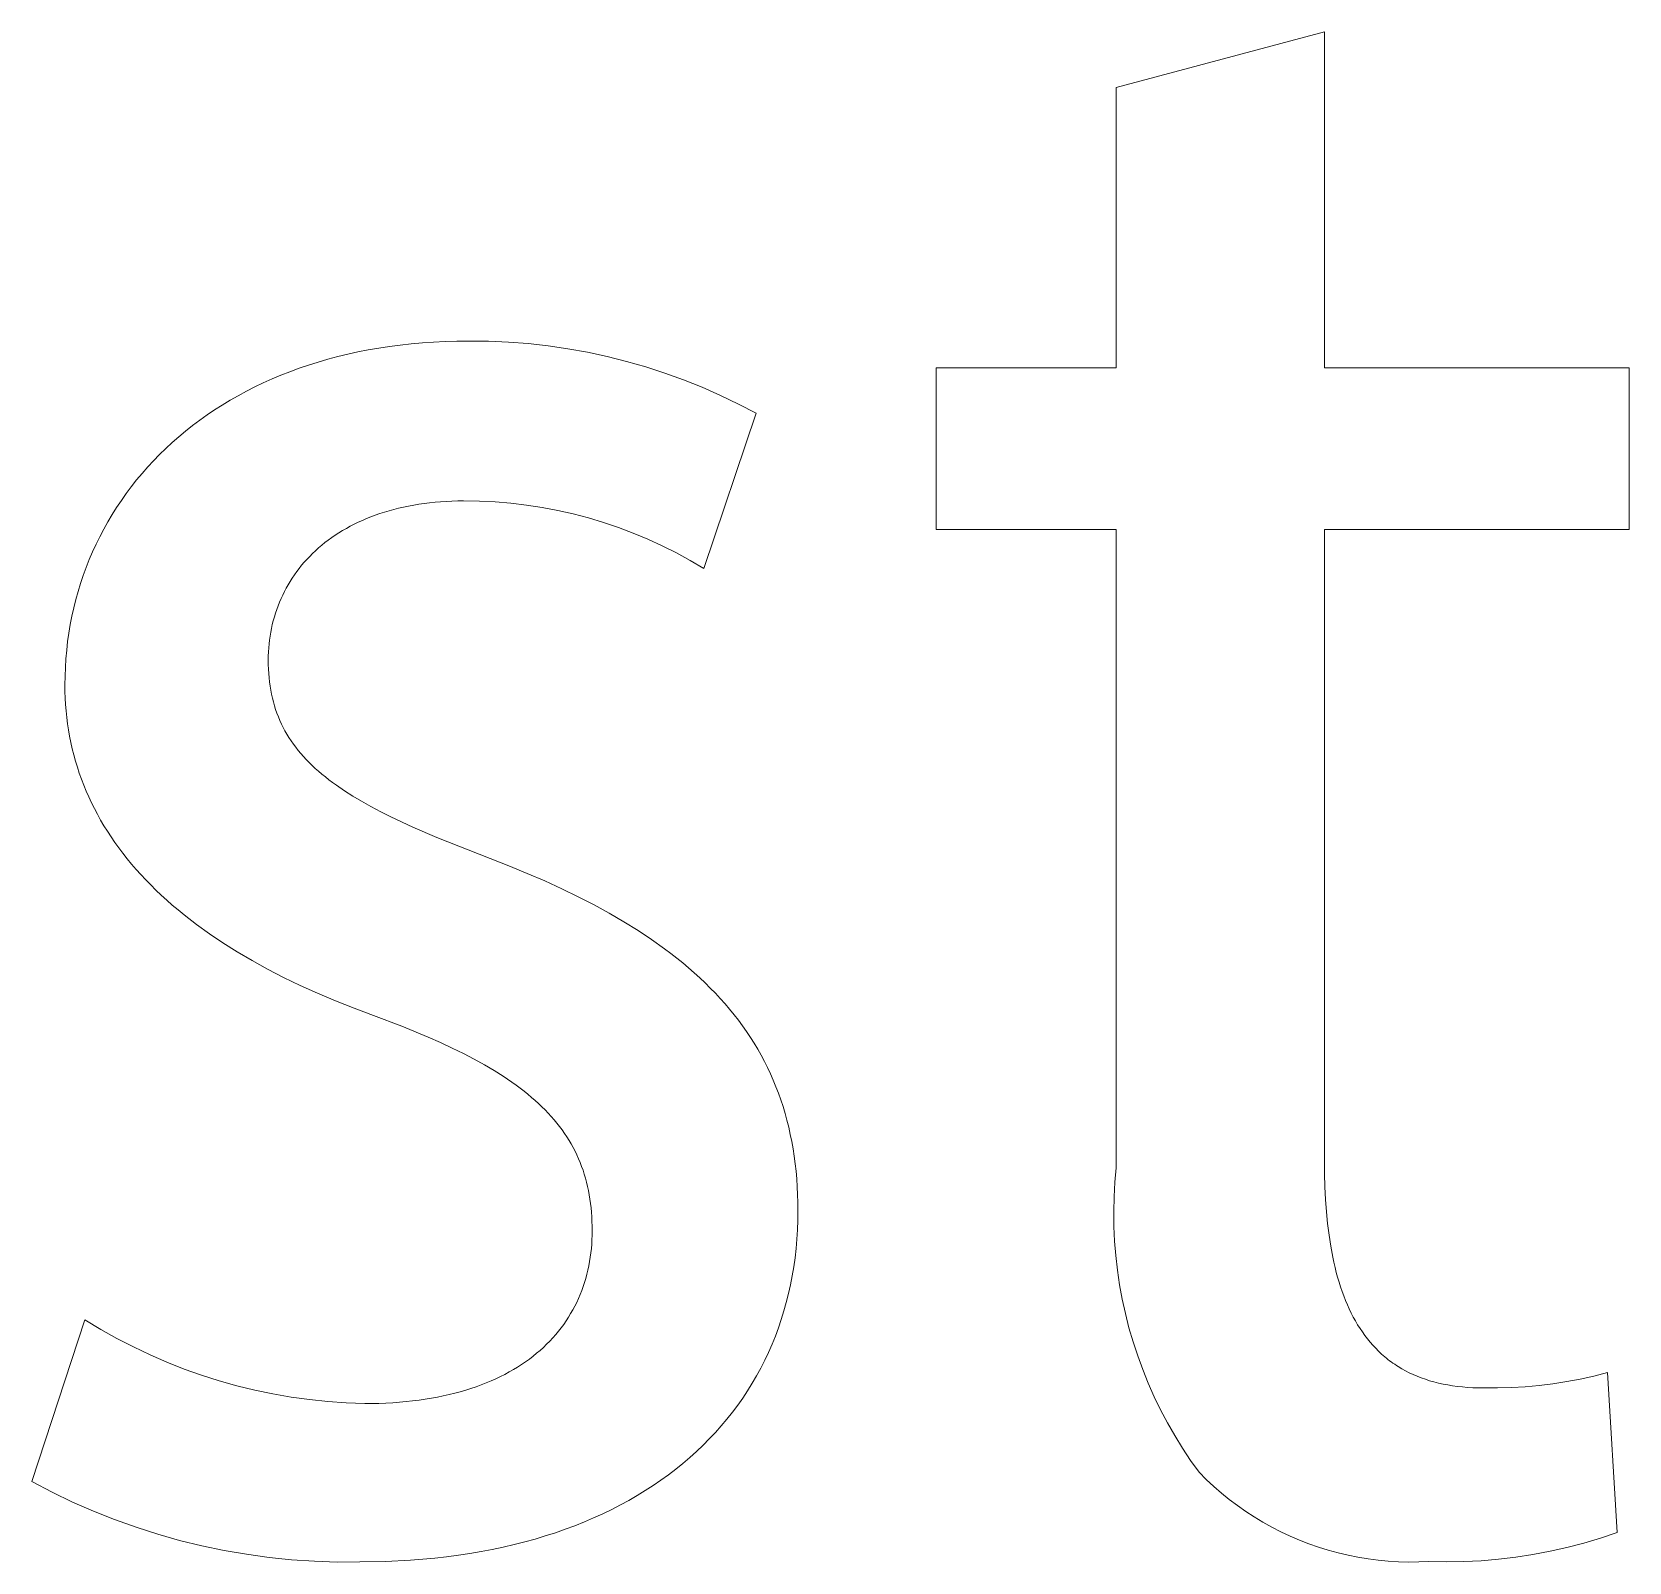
# Model space of a CAD drawing. Header units: millimetres. Extents: x 373 to 3451, y -552 to 1598.
# Drawn here: x 2836.36 to 2856.73, y -500.67 to -481.16 of the extents above; entities that cross this region are included whole.
import ezdxf

# ---------------------------------------------------------------- set-up
doc = ezdxf.new("R2010")
doc.units = ezdxf.units.MM
doc.header["$MEASUREMENT"] = 0
doc.layers.add('Domyślny', color=7, linetype='Continuous', true_color=0x000000)

msp = doc.modelspace()

# ---------------------------------------------------------------- linework, layer by layer
at = {"layer": 'Domyślny', "color": 18, "lineweight": 15, "true_color": 0x000000}
for p, q in [((2850.187, -481.868), (2852.841, -481.161)), ((2852.841, -481.161), (2852.841, -485.445)), ((2850.187, -485.445), (2850.187, -481.868)), ((2840.26, -485.301), (2840.388, -485.27)), ((2840.388, -485.27), (2840.518, -485.241)), ((2840.518, -485.241), (2840.65, -485.215)), ((2840.65, -485.215), (2840.784, -485.192)), ((2840.784, -485.192), (2840.92, -485.171)), ((2840.92, -485.171), (2841.058, -485.153)), ((2841.058, -485.153), (2841.198, -485.137)), ((2841.198, -485.137), (2841.34, -485.125)), ((2841.34, -485.125), (2841.483, -485.115)), ((2841.483, -485.115), (2841.629, -485.108)), ((2841.629, -485.108), (2841.777, -485.103)), ((2841.777, -485.103), (2841.926, -485.102)), ((2841.926, -485.102), (2842.181, -485.104)), ((2842.181, -485.104), (2842.436, -485.115)), ((2842.436, -485.115), (2842.69, -485.135)), ((2842.69, -485.135), (2842.943, -485.164)), ((2842.943, -485.164), (2843.195, -485.2)), ((2843.195, -485.2), (2843.446, -485.246)), ((2843.446, -485.246), (2843.696, -485.299)), ((2839.651, -485.493), (2839.769, -485.45)), ((2839.769, -485.45), (2839.889, -485.409)), ((2839.889, -485.409), (2840.01, -485.371)), ((2840.01, -485.371), (2840.134, -485.335)), ((2840.134, -485.335), (2840.26, -485.301)), ((2843.696, -485.299), (2843.943, -485.362)), ((2843.943, -485.362), (2844.188, -485.432)), ((2844.188, -485.432), (2844.43, -485.511)), ((2847.891, -487.505), (2847.891, -485.445)), ((2847.891, -485.445), (2850.187, -485.445)), ((2852.841, -485.445), (2856.725, -485.445)), ((2856.725, -485.445), (2856.725, -487.505)), ((2839.096, -485.743), (2839.202, -485.688)), ((2839.202, -485.688), (2839.311, -485.636)), ((2839.311, -485.636), (2839.423, -485.586)), ((2839.423, -485.586), (2839.536, -485.539)), ((2839.536, -485.539), (2839.651, -485.493)), ((2844.43, -485.511), (2844.67, -485.598)), ((2844.67, -485.598), (2844.906, -485.692)), ((2838.788, -485.918), (2838.889, -485.857)), ((2838.889, -485.857), (2838.991, -485.799)), ((2838.991, -485.799), (2839.096, -485.743)), ((2844.906, -485.692), (2845.14, -485.795)), ((2845.14, -485.795), (2845.369, -485.906)), ((2838.501, -486.111), (2838.595, -486.045)), ((2838.595, -486.045), (2838.69, -485.98)), ((2838.69, -485.98), (2838.788, -485.918)), ((2845.595, -486.024), (2844.929, -488.002)), ((2845.369, -485.906), (2845.595, -486.024)), ((2838.235, -486.322), (2838.321, -486.25)), ((2838.321, -486.25), (2838.41, -486.18)), ((2838.41, -486.18), (2838.501, -486.111)), ((2837.989, -486.549), (2838.069, -486.471)), ((2838.069, -486.471), (2838.151, -486.396)), ((2838.151, -486.396), (2838.235, -486.322)), ((2837.765, -486.79), (2837.838, -486.708)), ((2837.838, -486.708), (2837.912, -486.628)), ((2837.912, -486.628), (2837.989, -486.549)), ((2837.628, -486.96), (2837.696, -486.874)), ((2837.696, -486.874), (2837.765, -486.79)), ((2837.501, -487.135), (2837.563, -487.046)), ((2837.563, -487.046), (2837.628, -486.96)), ((2837.328, -487.408), (2837.383, -487.316)), ((2837.383, -487.316), (2837.441, -487.225)), ((2837.441, -487.225), (2837.501, -487.135)), ((2840.797, -487.303), (2840.739, -487.323)), ((2840.855, -487.284), (2840.797, -487.303)), ((2840.915, -487.266), (2840.855, -487.284)), ((2840.975, -487.249), (2840.915, -487.266)), ((2841.037, -487.234), (2840.975, -487.249)), ((2841.1, -487.219), (2841.037, -487.234)), ((2841.164, -487.206), (2841.1, -487.219)), ((2841.229, -487.194), (2841.164, -487.206)), ((2841.296, -487.183), (2841.229, -487.194)), ((2841.363, -487.173), (2841.296, -487.183)), ((2841.431, -487.165), (2841.363, -487.173)), ((2841.501, -487.158), (2841.431, -487.165)), ((2841.572, -487.152), (2841.501, -487.158)), ((2841.643, -487.147), (2841.572, -487.152)), ((2841.716, -487.144), (2841.643, -487.147)), ((2841.79, -487.142), (2841.716, -487.144)), ((2841.865, -487.141), (2841.79, -487.142)), ((2842.066, -487.144), (2841.865, -487.141)), ((2842.267, -487.154), (2842.066, -487.144)), ((2842.468, -487.171), (2842.267, -487.154)), ((2842.668, -487.194), (2842.468, -487.171)), ((2842.867, -487.225), (2842.668, -487.194)), ((2843.065, -487.262), (2842.867, -487.225)), ((2843.262, -487.307), (2843.065, -487.262)), ((2843.457, -487.358), (2843.262, -487.307)), ((2837.226, -487.597), (2837.276, -487.502)), ((2837.276, -487.502), (2837.328, -487.408)), ((2840.321, -487.52), (2840.274, -487.549)), ((2840.37, -487.492), (2840.321, -487.52)), ((2840.419, -487.464), (2840.37, -487.492)), ((2840.47, -487.438), (2840.419, -487.464)), ((2840.521, -487.413), (2840.47, -487.438)), ((2840.574, -487.389), (2840.521, -487.413)), ((2840.628, -487.366), (2840.574, -487.389)), ((2840.683, -487.344), (2840.628, -487.366)), ((2840.739, -487.323), (2840.683, -487.344)), ((2843.65, -487.416), (2843.457, -487.358)), ((2843.841, -487.48), (2843.65, -487.416)), ((2844.029, -487.551), (2843.841, -487.48)), ((2850.187, -487.505), (2847.891, -487.505)), ((2850.187, -495.643), (2850.187, -487.505)), ((2856.725, -487.505), (2852.841, -487.505)), ((2852.841, -487.505), (2852.841, -495.55)), ((2837.134, -487.791), (2837.179, -487.694)), ((2837.179, -487.694), (2837.226, -487.597)), ((2840.056, -487.707), (2840.016, -487.741)), ((2840.097, -487.673), (2840.056, -487.707)), ((2840.14, -487.641), (2840.097, -487.673)), ((2840.183, -487.609), (2840.14, -487.641)), ((2840.228, -487.578), (2840.183, -487.609)), ((2840.274, -487.549), (2840.228, -487.578)), ((2844.215, -487.629), (2844.029, -487.551)), ((2844.399, -487.713), (2844.215, -487.629)), ((2844.579, -487.803), (2844.399, -487.713)), ((2837.052, -487.99), (2837.092, -487.89)), ((2837.092, -487.89), (2837.134, -487.791)), ((2839.833, -487.924), (2839.8, -487.962)), ((2839.867, -487.886), (2839.833, -487.924)), ((2839.903, -487.848), (2839.867, -487.886)), ((2839.939, -487.812), (2839.903, -487.848)), ((2839.977, -487.776), (2839.939, -487.812)), ((2840.016, -487.741), (2839.977, -487.776)), ((2844.756, -487.9), (2844.579, -487.803)), ((2844.929, -488.002), (2844.756, -487.9)), ((2836.981, -488.193), (2837.015, -488.091)), ((2837.015, -488.091), (2837.052, -487.99)), ((2839.68, -488.124), (2839.653, -488.167)), ((2839.709, -488.083), (2839.68, -488.124)), ((2839.738, -488.042), (2839.709, -488.083)), ((2839.769, -488.002), (2839.738, -488.042)), ((2839.8, -487.962), (2839.769, -488.002)), ((2836.921, -488.4), (2836.95, -488.296)), ((2836.95, -488.296), (2836.981, -488.193)), ((2839.58, -488.297), (2839.558, -488.341)), ((2839.603, -488.253), (2839.58, -488.297)), ((2839.628, -488.209), (2839.603, -488.253)), ((2839.653, -488.167), (2839.628, -488.209)), ((2836.871, -488.611), (2836.894, -488.505)), ((2836.894, -488.505), (2836.921, -488.4)), ((2839.482, -488.525), (2839.466, -488.572)), ((2839.499, -488.478), (2839.482, -488.525)), ((2839.517, -488.432), (2839.499, -488.478)), ((2839.537, -488.387), (2839.517, -488.432)), ((2839.558, -488.341), (2839.537, -488.387)), ((2836.832, -488.826), (2836.85, -488.718)), ((2836.85, -488.718), (2836.871, -488.611)), ((2839.426, -488.717), (2839.415, -488.766)), ((2839.438, -488.668), (2839.426, -488.717)), ((2839.452, -488.62), (2839.438, -488.668)), ((2839.466, -488.572), (2839.452, -488.62)), ((2836.804, -489.044), (2836.816, -488.934)), ((2836.816, -488.934), (2836.832, -488.826)), ((2839.39, -488.915), (2839.384, -488.965)), ((2839.397, -488.865), (2839.39, -488.915)), ((2839.406, -488.815), (2839.397, -488.865)), ((2839.415, -488.766), (2839.406, -488.815)), ((2836.794, -489.154), (2836.804, -489.044)), ((2839.375, -489.119), (2839.374, -489.171)), ((2839.377, -489.067), (2839.375, -489.119)), ((2839.38, -489.016), (2839.377, -489.067)), ((2839.384, -488.965), (2839.38, -489.016)), ((2836.783, -489.376), (2836.787, -489.265)), ((2836.787, -489.265), (2836.794, -489.154)), ((2839.374, -489.171), (2839.375, -489.228)), ((2839.375, -489.228), (2839.377, -489.285)), ((2839.377, -489.285), (2839.38, -489.341)), ((2839.38, -489.341), (2839.385, -489.395)), ((2836.781, -489.488), (2836.783, -489.376)), ((2836.782, -489.572), (2836.781, -489.488)), ((2839.385, -489.395), (2839.39, -489.449)), ((2839.39, -489.449), (2839.398, -489.502)), ((2839.398, -489.502), (2839.406, -489.554)), ((2839.406, -489.554), (2839.416, -489.605)), ((2836.785, -489.655), (2836.782, -489.572)), ((2836.79, -489.737), (2836.785, -489.655)), ((2836.796, -489.819), (2836.79, -489.737)), ((2839.416, -489.605), (2839.427, -489.655)), ((2839.427, -489.655), (2839.439, -489.705)), ((2839.439, -489.705), (2839.453, -489.754)), ((2839.453, -489.754), (2839.468, -489.801)), ((2836.805, -489.901), (2836.796, -489.819)), ((2836.815, -489.982), (2836.805, -489.901)), ((2839.468, -489.801), (2839.485, -489.849)), ((2839.485, -489.849), (2839.503, -489.895)), ((2839.503, -489.895), (2839.522, -489.941)), ((2839.522, -489.941), (2839.542, -489.986)), ((2836.827, -490.062), (2836.815, -489.982)), ((2836.841, -490.142), (2836.827, -490.062)), ((2836.857, -490.222), (2836.841, -490.142)), ((2839.542, -489.986), (2839.564, -490.03)), ((2839.564, -490.03), (2839.587, -490.073)), ((2839.587, -490.073), (2839.612, -490.116)), ((2839.612, -490.116), (2839.638, -490.159)), ((2839.638, -490.159), (2839.665, -490.2)), ((2836.875, -490.301), (2836.857, -490.222)), ((2836.894, -490.379), (2836.875, -490.301)), ((2839.665, -490.2), (2839.694, -490.241)), ((2839.694, -490.241), (2839.724, -490.282)), ((2839.724, -490.282), (2839.756, -490.322)), ((2839.756, -490.322), (2839.789, -490.361)), ((2839.789, -490.361), (2839.823, -490.4)), ((2836.916, -490.458), (2836.894, -490.379)), ((2836.94, -490.535), (2836.916, -490.458)), ((2836.965, -490.612), (2836.94, -490.535)), ((2839.823, -490.4), (2839.859, -490.439)), ((2839.859, -490.439), (2839.896, -490.477)), ((2839.896, -490.477), (2839.934, -490.514)), ((2839.934, -490.514), (2839.974, -490.552)), ((2839.974, -490.552), (2840.016, -490.588)), ((2836.992, -490.689), (2836.965, -490.612)), ((2837.021, -490.765), (2836.992, -490.689)), ((2837.053, -490.84), (2837.021, -490.765)), ((2840.016, -490.588), (2840.058, -490.625)), ((2840.058, -490.625), (2840.102, -490.661)), ((2840.102, -490.661), (2840.148, -490.696)), ((2840.148, -490.696), (2840.195, -490.732)), ((2840.195, -490.732), (2840.244, -490.767)), ((2840.244, -490.767), (2840.345, -490.836)), ((2837.086, -490.915), (2837.053, -490.84)), ((2837.12, -490.99), (2837.086, -490.915)), ((2840.345, -490.836), (2840.452, -490.904)), ((2840.452, -490.904), (2840.565, -490.971)), ((2840.565, -490.971), (2840.684, -491.038)), ((2837.157, -491.063), (2837.12, -490.99)), ((2837.196, -491.137), (2837.157, -491.063)), ((2837.237, -491.21), (2837.196, -491.137)), ((2840.684, -491.038), (2840.809, -491.104)), ((2840.809, -491.104), (2840.939, -491.17)), ((2840.939, -491.17), (2841.219, -491.301)), ((2837.279, -491.282), (2837.237, -491.21)), ((2837.324, -491.353), (2837.279, -491.282)), ((2837.37, -491.425), (2837.324, -491.353)), ((2841.219, -491.301), (2841.522, -491.432)), ((2837.419, -491.495), (2837.37, -491.425)), ((2837.469, -491.565), (2837.419, -491.495)), ((2837.521, -491.634), (2837.469, -491.565)), ((2841.522, -491.432), (2842.203, -491.702)), ((2837.575, -491.703), (2837.521, -491.634)), ((2837.632, -491.771), (2837.575, -491.703)), ((2837.69, -491.839), (2837.632, -491.771)), ((2842.203, -491.702), (2842.442, -491.795)), ((2842.442, -491.795), (2842.674, -491.89)), ((2837.75, -491.906), (2837.69, -491.839)), ((2837.812, -491.972), (2837.75, -491.906)), ((2837.876, -492.038), (2837.812, -491.972)), ((2842.674, -491.89), (2842.899, -491.987)), ((2842.899, -491.987), (2843.116, -492.087)), ((2837.942, -492.103), (2837.876, -492.038)), ((2838.009, -492.167), (2837.942, -492.103)), ((2838.079, -492.231), (2838.009, -492.167)), ((2843.116, -492.087), (2843.326, -492.188)), ((2843.326, -492.188), (2843.528, -492.292)), ((2838.151, -492.295), (2838.079, -492.231)), ((2838.225, -492.357), (2838.151, -492.295)), ((2838.301, -492.419), (2838.225, -492.357)), ((2843.528, -492.292), (2843.723, -492.398)), ((2843.723, -492.398), (2843.91, -492.507)), ((2838.458, -492.541), (2838.301, -492.419)), ((2838.623, -492.66), (2838.458, -492.541)), ((2843.91, -492.507), (2844.09, -492.619)), ((2838.796, -492.777), (2838.623, -492.66)), ((2838.978, -492.891), (2838.796, -492.777)), ((2844.09, -492.619), (2844.262, -492.733)), ((2844.262, -492.733), (2844.427, -492.851)), ((2839.167, -493.002), (2838.978, -492.891)), ((2839.364, -493.111), (2839.167, -493.002)), ((2844.427, -492.851), (2844.507, -492.91)), ((2844.507, -492.91), (2844.584, -492.971)), ((2844.584, -492.971), (2844.66, -493.032)), ((2839.569, -493.216), (2839.364, -493.111)), ((2839.783, -493.319), (2839.569, -493.216)), ((2844.66, -493.032), (2844.734, -493.095)), ((2844.734, -493.095), (2844.806, -493.158)), ((2844.806, -493.158), (2844.876, -493.221)), ((2844.876, -493.221), (2844.945, -493.286)), ((2840.004, -493.419), (2839.783, -493.319)), ((2840.233, -493.516), (2840.004, -493.419)), ((2844.945, -493.286), (2845.011, -493.352)), ((2845.011, -493.352), (2845.075, -493.418)), ((2845.075, -493.418), (2845.138, -493.485)), ((2840.471, -493.61), (2840.233, -493.516)), ((2840.717, -493.701), (2840.471, -493.61)), ((2845.138, -493.485), (2845.199, -493.554)), ((2845.199, -493.554), (2845.257, -493.623)), ((2845.257, -493.623), (2845.314, -493.693)), ((2841.079, -493.839), (2840.717, -493.701)), ((2845.314, -493.693), (2845.369, -493.764)), ((2845.369, -493.764), (2845.422, -493.836)), ((2845.422, -493.836), (2845.473, -493.908)), ((2841.413, -493.977), (2841.079, -493.839)), ((2841.57, -494.047), (2841.413, -493.977)), ((2845.473, -493.908), (2845.523, -493.982)), ((2845.523, -493.982), (2845.57, -494.057)), ((2841.72, -494.117), (2841.57, -494.047)), ((2841.863, -494.188), (2841.72, -494.117)), ((2842, -494.259), (2841.863, -494.188)), ((2845.57, -494.057), (2845.615, -494.133)), ((2845.615, -494.133), (2845.659, -494.21)), ((2845.659, -494.21), (2845.7, -494.288)), ((2842.13, -494.332), (2842, -494.259)), ((2842.253, -494.404), (2842.13, -494.332)), ((2842.371, -494.478), (2842.253, -494.404)), ((2845.7, -494.288), (2845.74, -494.367)), ((2845.74, -494.367), (2845.778, -494.447)), ((2845.778, -494.447), (2845.814, -494.528)), ((2842.482, -494.553), (2842.371, -494.478)), ((2842.535, -494.591), (2842.482, -494.553)), ((2842.586, -494.63), (2842.535, -494.591)), ((2842.636, -494.668), (2842.586, -494.63)), ((2845.814, -494.528), (2845.848, -494.611)), ((2845.848, -494.611), (2845.879, -494.694)), ((2842.685, -494.707), (2842.636, -494.668)), ((2842.732, -494.746), (2842.685, -494.707)), ((2842.777, -494.786), (2842.732, -494.746)), ((2842.821, -494.826), (2842.777, -494.786)), ((2842.864, -494.866), (2842.821, -494.826)), ((2845.879, -494.694), (2845.91, -494.779)), ((2845.91, -494.779), (2845.938, -494.864)), ((2842.905, -494.907), (2842.864, -494.866)), ((2842.945, -494.948), (2842.905, -494.907)), ((2842.983, -494.99), (2842.945, -494.948)), ((2843.019, -495.032), (2842.983, -494.99)), ((2843.055, -495.075), (2843.019, -495.032)), ((2845.938, -494.864), (2845.964, -494.951)), ((2845.964, -494.951), (2845.988, -495.039)), ((2845.988, -495.039), (2846.01, -495.128)), ((2843.089, -495.118), (2843.055, -495.075)), ((2843.121, -495.161), (2843.089, -495.118)), ((2843.152, -495.205), (2843.121, -495.161)), ((2843.182, -495.25), (2843.152, -495.205)), ((2843.21, -495.295), (2843.182, -495.25)), ((2846.01, -495.128), (2846.031, -495.219)), ((2846.031, -495.219), (2846.049, -495.31)), ((2843.237, -495.34), (2843.21, -495.295)), ((2843.263, -495.387), (2843.237, -495.34)), ((2843.287, -495.433), (2843.263, -495.387)), ((2843.31, -495.481), (2843.287, -495.433)), ((2846.049, -495.31), (2846.066, -495.403)), ((2846.066, -495.403), (2846.08, -495.497)), ((2843.331, -495.529), (2843.31, -495.481)), ((2843.351, -495.577), (2843.331, -495.529)), ((2843.37, -495.626), (2843.351, -495.577)), ((2843.388, -495.676), (2843.37, -495.626)), ((2846.08, -495.497), (2846.093, -495.592)), ((2846.093, -495.592), (2846.104, -495.689)), ((2850.17, -495.829), (2850.187, -495.643)), ((2852.841, -495.55), (2852.843, -495.721)), ((2843.404, -495.726), (2843.388, -495.676)), ((2843.419, -495.777), (2843.404, -495.726)), ((2843.433, -495.829), (2843.419, -495.777)), ((2843.446, -495.882), (2843.433, -495.829)), ((2846.104, -495.689), (2846.113, -495.787)), ((2846.113, -495.787), (2846.119, -495.886)), ((2850.16, -496.016), (2850.17, -495.829)), ((2852.843, -495.721), (2852.848, -495.887)), ((2843.457, -495.935), (2843.446, -495.882)), ((2843.467, -495.989), (2843.457, -495.935)), ((2843.476, -496.043), (2843.467, -495.989)), ((2843.484, -496.099), (2843.476, -496.043)), ((2846.119, -495.886), (2846.124, -495.986)), ((2846.124, -495.986), (2846.127, -496.088)), ((2850.155, -496.203), (2850.16, -496.016)), ((2852.848, -495.887), (2852.856, -496.048)), ((2852.856, -496.048), (2852.867, -496.205)), ((2843.49, -496.155), (2843.484, -496.099)), ((2843.495, -496.212), (2843.49, -496.155)), ((2843.499, -496.269), (2843.495, -496.212)), ((2843.502, -496.328), (2843.499, -496.269)), ((2846.127, -496.088), (2846.128, -496.191)), ((2846.128, -496.191), (2846.127, -496.313)), ((2850.158, -496.391), (2850.155, -496.203)), ((2852.867, -496.205), (2852.882, -496.356)), ((2843.504, -496.387), (2843.502, -496.328)), ((2843.504, -496.447), (2843.504, -496.387)), ((2843.504, -496.505), (2843.504, -496.447)), ((2846.122, -496.435), (2846.115, -496.555)), ((2846.127, -496.313), (2846.122, -496.435)), ((2850.166, -496.578), (2850.158, -496.391)), ((2852.882, -496.356), (2852.9, -496.503)), ((2843.488, -496.73), (2843.494, -496.675)), ((2843.494, -496.675), (2843.498, -496.618)), ((2843.498, -496.618), (2843.502, -496.562)), ((2843.502, -496.562), (2843.504, -496.505)), ((2846.104, -496.674), (2846.091, -496.791)), ((2846.115, -496.555), (2846.104, -496.674)), ((2850.181, -496.764), (2850.166, -496.578)), ((2852.9, -496.503), (2852.922, -496.645)), ((2852.922, -496.645), (2852.948, -496.782)), ((2843.461, -496.895), (2843.471, -496.841)), ((2843.471, -496.841), (2843.48, -496.786)), ((2843.48, -496.786), (2843.488, -496.73)), ((2846.091, -496.791), (2846.075, -496.908)), ((2850.202, -496.95), (2850.181, -496.764)), ((2852.948, -496.782), (2852.962, -496.849)), ((2852.962, -496.849), (2852.977, -496.914)), ((2843.406, -497.107), (2843.422, -497.055)), ((2843.422, -497.055), (2843.436, -497.002)), ((2843.436, -497.002), (2843.449, -496.949)), ((2843.449, -496.949), (2843.461, -496.895)), ((2846.055, -497.023), (2846.033, -497.137)), ((2846.075, -496.908), (2846.055, -497.023)), ((2850.23, -497.136), (2850.202, -496.95)), ((2852.977, -496.914), (2852.993, -496.978)), ((2852.993, -496.978), (2853.01, -497.041)), ((2853.01, -497.041), (2853.029, -497.102)), ((2843.329, -497.31), (2843.351, -497.261)), ((2843.351, -497.261), (2843.371, -497.21)), ((2843.371, -497.21), (2843.389, -497.159)), ((2843.389, -497.159), (2843.406, -497.107)), ((2846.008, -497.249), (2845.98, -497.36)), ((2846.033, -497.137), (2846.008, -497.249)), ((2850.263, -497.32), (2850.23, -497.136)), ((2853.029, -497.102), (2853.048, -497.162)), ((2853.048, -497.162), (2853.068, -497.221)), ((2853.068, -497.221), (2853.089, -497.279)), ((2853.089, -497.279), (2853.111, -497.335)), ((2843.23, -497.503), (2843.257, -497.456)), ((2843.257, -497.456), (2843.283, -497.408)), ((2843.283, -497.408), (2843.307, -497.36)), ((2843.307, -497.36), (2843.329, -497.31)), ((2845.949, -497.47), (2845.916, -497.579)), ((2845.98, -497.36), (2845.949, -497.47)), ((2850.303, -497.503), (2850.263, -497.32)), ((2850.349, -497.684), (2850.303, -497.503)), ((2853.111, -497.335), (2853.134, -497.39)), ((2853.134, -497.39), (2853.158, -497.444)), ((2853.158, -497.444), (2853.183, -497.496)), ((2853.183, -497.496), (2853.209, -497.547)), ((2836.361, -499.645), (2837.037, -497.585)), ((2837.037, -497.585), (2837.239, -497.707)), ((2843.074, -497.728), (2843.108, -497.685)), ((2843.108, -497.685), (2843.141, -497.641)), ((2843.141, -497.641), (2843.172, -497.596)), ((2843.172, -497.596), (2843.202, -497.55)), ((2843.202, -497.55), (2843.23, -497.503)), ((2845.879, -497.686), (2845.84, -497.791)), ((2845.916, -497.579), (2845.879, -497.686)), ((2850.401, -497.864), (2850.349, -497.684)), ((2853.209, -497.547), (2853.237, -497.597)), ((2853.237, -497.597), (2853.265, -497.645)), ((2853.265, -497.645), (2853.295, -497.692)), ((2853.295, -497.692), (2853.325, -497.738)), ((2837.239, -497.707), (2837.445, -497.821)), ((2837.445, -497.821), (2837.654, -497.929)), ((2842.883, -497.934), (2842.924, -497.895)), ((2842.924, -497.895), (2842.964, -497.854)), ((2842.964, -497.854), (2843.002, -497.813)), ((2843.002, -497.813), (2843.039, -497.771)), ((2843.039, -497.771), (2843.074, -497.728)), ((2845.798, -497.895), (2845.753, -497.998)), ((2845.84, -497.791), (2845.798, -497.895)), ((2850.46, -498.042), (2850.401, -497.864)), ((2853.325, -497.738), (2853.357, -497.782)), ((2853.357, -497.782), (2853.39, -497.825)), ((2853.39, -497.825), (2853.424, -497.867)), ((2853.424, -497.867), (2853.459, -497.907)), ((2853.459, -497.907), (2853.495, -497.946)), ((2837.654, -497.929), (2837.867, -498.03)), ((2837.867, -498.03), (2838.083, -498.123)), ((2842.655, -498.118), (2842.704, -498.083)), ((2842.704, -498.083), (2842.751, -498.047)), ((2842.751, -498.047), (2842.796, -498.01)), ((2842.796, -498.01), (2842.84, -497.973)), ((2842.84, -497.973), (2842.883, -497.934)), ((2845.705, -498.099), (2845.654, -498.198)), ((2845.753, -497.998), (2845.705, -498.099)), ((2850.524, -498.218), (2850.46, -498.042)), ((2853.495, -497.946), (2853.532, -497.984)), ((2853.532, -497.984), (2853.571, -498.02)), ((2853.571, -498.02), (2853.61, -498.054)), ((2853.61, -498.054), (2853.631, -498.071)), ((2853.631, -498.071), (2853.651, -498.088)), ((2853.651, -498.088), (2853.672, -498.104)), ((2853.672, -498.104), (2853.693, -498.119)), ((2838.083, -498.123), (2838.302, -498.21)), ((2838.302, -498.21), (2838.524, -498.288)), ((2838.524, -498.288), (2838.749, -498.36)), ((2842.275, -498.335), (2842.334, -498.307)), ((2842.334, -498.307), (2842.391, -498.278)), ((2842.391, -498.278), (2842.447, -498.248)), ((2842.447, -498.248), (2842.501, -498.217)), ((2842.501, -498.217), (2842.554, -498.185)), ((2842.554, -498.185), (2842.605, -498.152)), ((2842.605, -498.152), (2842.655, -498.118)), ((2845.601, -498.296), (2845.545, -498.392)), ((2845.654, -498.198), (2845.601, -498.296)), ((2850.594, -498.391), (2850.524, -498.218)), ((2853.693, -498.119), (2853.715, -498.135)), ((2853.715, -498.135), (2853.737, -498.15)), ((2853.737, -498.15), (2853.759, -498.164)), ((2853.759, -498.164), (2853.781, -498.179)), ((2853.781, -498.179), (2853.827, -498.206)), ((2853.827, -498.206), (2853.874, -498.232)), ((2853.874, -498.232), (2853.922, -498.257)), ((2853.922, -498.257), (2853.972, -498.28)), ((2853.972, -498.28), (2854.022, -498.302)), ((2854.022, -498.302), (2854.074, -498.322)), ((2856.104, -498.339), (2856.277, -498.3)), ((2856.277, -498.3), (2856.449, -498.256)), ((2856.449, -498.256), (2856.572, -500.296)), ((2838.749, -498.36), (2838.975, -498.423)), ((2838.975, -498.423), (2839.204, -498.479)), ((2839.204, -498.479), (2839.434, -498.527)), ((2841.68, -498.536), (2841.752, -498.518)), ((2841.752, -498.518), (2841.823, -498.5)), ((2841.823, -498.5), (2841.892, -498.479)), ((2841.892, -498.479), (2841.959, -498.458)), ((2841.959, -498.458), (2842.025, -498.436)), ((2842.025, -498.436), (2842.09, -498.412)), ((2842.09, -498.412), (2842.153, -498.387)), ((2842.153, -498.387), (2842.215, -498.362)), ((2842.215, -498.362), (2842.275, -498.335)), ((2845.486, -498.487), (2845.424, -498.58)), ((2845.545, -498.392), (2845.486, -498.487)), ((2850.67, -498.563), (2850.594, -498.391)), ((2854.074, -498.322), (2854.128, -498.341)), ((2854.128, -498.341), (2854.182, -498.359)), ((2854.182, -498.359), (2854.238, -498.375)), ((2854.238, -498.375), (2854.295, -498.389)), ((2854.295, -498.389), (2854.354, -498.402)), ((2854.354, -498.402), (2854.413, -498.413)), ((2854.413, -498.413), (2854.475, -498.423)), ((2854.475, -498.423), (2854.537, -498.432)), ((2854.537, -498.432), (2854.601, -498.439)), ((2854.601, -498.439), (2854.666, -498.444)), ((2854.666, -498.444), (2854.733, -498.448)), ((2854.733, -498.448), (2854.801, -498.45)), ((2854.801, -498.45), (2854.87, -498.451)), ((2854.87, -498.451), (2855.048, -498.452)), ((2855.048, -498.452), (2855.225, -498.447)), ((2855.225, -498.447), (2855.402, -498.437)), ((2855.402, -498.437), (2855.579, -498.42)), ((2855.579, -498.42), (2855.754, -498.399)), ((2855.754, -498.399), (2855.93, -498.371)), ((2855.93, -498.371), (2856.104, -498.339)), ((2839.434, -498.527), (2839.666, -498.568)), ((2839.666, -498.568), (2839.9, -498.6)), ((2839.9, -498.6), (2840.134, -498.625)), ((2840.134, -498.625), (2840.369, -498.642)), ((2840.369, -498.642), (2840.604, -498.651)), ((2840.604, -498.651), (2840.786, -498.648)), ((2840.786, -498.648), (2840.963, -498.64)), ((2840.963, -498.64), (2841.133, -498.626)), ((2841.133, -498.626), (2841.215, -498.617)), ((2841.215, -498.617), (2841.297, -498.607)), ((2841.297, -498.607), (2841.376, -498.595)), ((2841.376, -498.595), (2841.454, -498.582)), ((2841.454, -498.582), (2841.531, -498.568)), ((2841.531, -498.568), (2841.606, -498.553)), ((2841.606, -498.553), (2841.68, -498.536)), ((2845.36, -498.671), (2845.293, -498.761)), ((2845.424, -498.58), (2845.36, -498.671)), ((2850.751, -498.731), (2850.67, -498.563)), ((2845.223, -498.849), (2845.151, -498.935)), ((2845.293, -498.761), (2845.223, -498.849)), ((2850.839, -498.897), (2850.751, -498.731)), ((2850.932, -499.059), (2850.839, -498.897)), ((2844.998, -499.102), (2844.918, -499.183)), ((2845.076, -499.02), (2844.998, -499.102)), ((2845.151, -498.935), (2845.076, -499.02)), ((2851.03, -499.219), (2850.932, -499.059)), ((2844.835, -499.262), (2844.749, -499.339)), ((2844.918, -499.183), (2844.835, -499.262)), ((2851.134, -499.375), (2851.03, -499.219)), ((2844.571, -499.488), (2844.477, -499.559)), ((2844.661, -499.414), (2844.571, -499.488)), ((2844.749, -499.339), (2844.661, -499.414)), ((2851.242, -499.527), (2851.134, -499.375)), ((2851.334, -499.619), (2851.242, -499.527)), ((2836.618, -499.78), (2836.361, -499.645)), ((2844.283, -499.696), (2844.182, -499.761)), ((2844.381, -499.628), (2844.283, -499.696)), ((2844.477, -499.559), (2844.381, -499.628)), ((2851.429, -499.707), (2851.334, -499.619)), ((2851.527, -499.792), (2851.429, -499.707)), ((2836.88, -499.906), (2836.618, -499.78)), ((2837.145, -500.023), (2836.88, -499.906)), ((2843.864, -499.944), (2843.753, -500.001)), ((2843.972, -499.885), (2843.864, -499.944)), ((2844.078, -499.824), (2843.972, -499.885)), ((2844.182, -499.761), (2844.078, -499.824)), ((2851.628, -499.874), (2851.527, -499.792)), ((2851.731, -499.952), (2851.628, -499.874)), ((2837.415, -500.13), (2837.145, -500.023)), ((2837.688, -500.228), (2837.415, -500.13)), ((2843.523, -500.109), (2843.405, -500.159)), ((2843.639, -500.056), (2843.523, -500.109)), ((2843.753, -500.001), (2843.639, -500.056)), ((2851.838, -500.027), (2851.731, -499.952)), ((2851.946, -500.097), (2851.838, -500.027)), ((2852.057, -500.165), (2851.946, -500.097)), ((2837.965, -500.317), (2837.688, -500.228)), ((2838.244, -500.396), (2837.965, -500.317)), ((2842.907, -500.339), (2842.777, -500.378)), ((2843.035, -500.297), (2842.907, -500.339)), ((2843.161, -500.254), (2843.035, -500.297)), ((2843.284, -500.208), (2843.161, -500.254)), ((2843.405, -500.159), (2843.284, -500.208)), ((2852.171, -500.228), (2852.057, -500.165)), ((2852.286, -500.287), (2852.171, -500.228)), ((2852.404, -500.342), (2852.286, -500.287)), ((2852.523, -500.393), (2852.404, -500.342)), ((2856.572, -500.296), (2856.361, -500.366)), ((2838.526, -500.465), (2838.244, -500.396)), ((2838.81, -500.524), (2838.526, -500.465)), ((2839.096, -500.573), (2838.81, -500.524)), ((2842.089, -500.538), (2841.945, -500.563)), ((2842.231, -500.511), (2842.089, -500.538)), ((2842.371, -500.481), (2842.231, -500.511)), ((2842.509, -500.449), (2842.371, -500.481)), ((2842.644, -500.415), (2842.509, -500.449)), ((2842.777, -500.378), (2842.644, -500.415)), ((2852.644, -500.44), (2852.523, -500.393)), ((2852.766, -500.483), (2852.644, -500.44)), ((2852.89, -500.521), (2852.766, -500.483)), ((2853.015, -500.556), (2852.89, -500.521)), ((2853.142, -500.585), (2853.015, -500.556)), ((2855.718, -500.534), (2855.5, -500.576)), ((2855.934, -500.486), (2855.718, -500.534)), ((2856.149, -500.43), (2855.934, -500.486)), ((2856.361, -500.366), (2856.149, -500.43)), ((2839.384, -500.613), (2839.096, -500.573)), ((2839.672, -500.642), (2839.384, -500.613)), ((2839.962, -500.661), (2839.672, -500.642)), ((2840.252, -500.671), (2839.962, -500.661)), ((2840.543, -500.67), (2840.252, -500.671)), ((2840.87, -500.664), (2840.543, -500.67)), ((2841.188, -500.648), (2840.87, -500.664)), ((2841.344, -500.636), (2841.188, -500.648)), ((2841.497, -500.622), (2841.344, -500.636)), ((2841.649, -500.605), (2841.497, -500.622)), ((2841.798, -500.585), (2841.649, -500.605)), ((2841.945, -500.563), (2841.798, -500.585)), ((2853.269, -500.611), (2853.142, -500.585)), ((2853.397, -500.632), (2853.269, -500.611)), ((2853.526, -500.649), (2853.397, -500.632)), ((2853.655, -500.661), (2853.526, -500.649)), ((2853.784, -500.668), (2853.655, -500.661)), ((2853.914, -500.672), (2853.784, -500.668)), ((2854.044, -500.67), (2853.914, -500.672)), ((2854.174, -500.665), (2854.044, -500.67)), ((2854.395, -500.669), (2854.174, -500.665)), ((2854.617, -500.665), (2854.395, -500.669)), ((2854.839, -500.654), (2854.617, -500.665)), ((2855.06, -500.635), (2854.839, -500.654)), ((2855.28, -500.609), (2855.06, -500.635)), ((2855.5, -500.576), (2855.28, -500.609))]:
    msp.add_line(p, q, dxfattribs=at)

doc.saveas('drawing.dxf')
